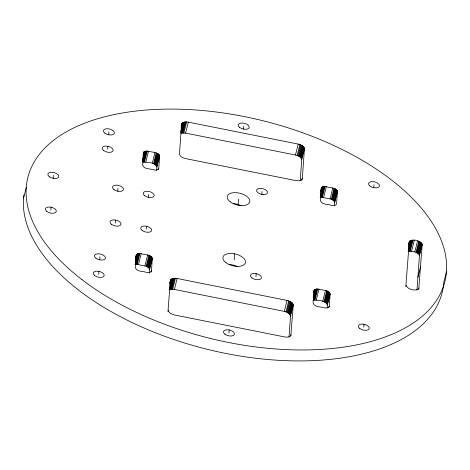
<?xml version="1.0" encoding="UTF-8"?>
<svg xmlns="http://www.w3.org/2000/svg" width="470" height="470" viewBox="0 0 470 470"><rect width="100%" height="100%" fill="white"/><g stroke="black" fill="none" stroke-linecap="round" stroke-linejoin="round"><path stroke-width="0.7" d="M50.848 210.125L51.06 207.17M53.128 178.336L53.339 175.38M98.724 274.298L98.935 271.343M99.758 259.881L99.969 256.925M107.671 149.219L107.883 146.27M108.705 134.802L108.917 131.847M115.508 223.027L115.72 220.072M117.782 191.237L117.994 188.282M143.479 152.844L142.61 165.005C143.785 169.523 150.541 168.566 153.743 169.87C155.411 170.146 158.231 170.328 158.778 168.231L159.647 156.069L158.754 154.283L154.983 152.497L146.646 151.035L143.92 151.922L143.138 154.213M146.217 229.154L146.429 226.199M148.496 197.365L148.708 194.41M149.325 273.094L149.583 269.516L152.315 258.559C151.14 254.041 144.384 254.999 141.182 253.7C139.514 253.418 136.694 253.236 136.147 255.333L135.278 267.495C136.453 272.012 143.209 271.055 146.405 272.359C148.079 272.641 150.899 272.817 151.446 270.72L152.315 258.559M156.657 170.598L156.915 167.02L159.647 156.069M167.954 311.575L170.404 280.672C171.133 277.876 174.893 278.117 177.12 278.487L287.035 300.424C289.514 301.035 292.933 302.234 293.251 305.189L290.801 336.085M181.59 124.327L179.475 153.86C179.799 156.816 183.218 158.014 185.697 158.625L295.612 180.556C297.839 180.932 301.599 181.173 302.328 178.377L304.437 148.843C304.119 145.888 300.7 144.69 298.221 144.079L188.305 122.141C185.55 121.454 181.167 121.947 181.25 125.696M228.972 332.883L229.184 329.928M234.189 259.922L234.624 253.841M238.108 205.202L238.543 199.121M243.548 129.115L243.76 126.16M255.95 276.601L256.162 273.646M261.831 194.421L262.043 191.478M289.026 337.031L290.525 316.14L293.251 305.189M300.213 180.686L301.705 159.794L304.437 148.843M327.185 307.856L327.39 304.995L330.122 294.044C328.947 289.526 322.191 290.483 318.989 289.179C317.321 288.897 314.501 288.721 313.954 290.818L313.085 302.98C314.254 307.498 321.016 306.54 324.212 307.838C325.886 308.12 328.706 308.302 329.247 306.205L330.122 294.044M334.517 205.367L334.722 202.505L337.454 191.549C336.279 187.031 329.523 187.988 326.321 186.69C324.653 186.408 321.832 186.226 321.286 188.323L320.417 200.484C321.586 205.002 328.348 204.045 331.544 205.349C333.218 205.631 336.038 205.807 336.585 203.71L337.454 191.549M363.815 327.196L364.027 324.241M373.797 187.7L374.008 184.751M405.81 286.8L409.258 242.003C411.655 238.137 420.873 240.44 422.189 244.582L418.741 289.379M416.972 290.278L419.457 255.533L422.189 244.582M23.5 198.546L26.232 187.589M143.186 154.254L143.697 152.204M143.068 155.341L143.92 151.922M143.197 155.776L144.225 151.669M142.721 158.989L144.596 151.458M142.645 160.869L145.036 151.281M145.524 151.152L142.798 162.109C147.392 162.35 154.883 162.038 156.915 167.02M143.338 162.027L146.07 151.07M143.914 161.986L146.646 151.035M144.525 161.997L147.257 151.046M145.788 162.162L148.514 151.205M152.251 163.448L154.983 152.497M153.502 163.789L156.234 152.832M154.095 164.018L156.821 153.061M154.654 164.283L157.38 153.326M155.165 164.576L157.897 153.625M155.629 164.9L158.355 153.943M156.028 165.234L158.754 154.283M156.357 165.593L159.089 154.636M156.616 165.951L159.348 155M156.798 166.315L159.53 155.364M135.677 257.431L136.365 254.693M135.566 258.518L136.588 254.411M135.525 259.64L136.893 254.164M135.56 260.797L137.263 253.947M158.437 169.6L158.778 168.231M135.143 264.046L137.704 253.776M134.972 264.728L135.466 264.598L138.192 253.647M135.466 264.598L136.006 264.516L138.738 253.565M136.006 264.516L136.582 264.481L139.314 253.524M136.582 264.481L137.193 264.487L139.925 253.536M137.193 264.487L138.456 264.651L141.182 253.7M138.456 264.651L144.919 265.944L147.65 254.987M149.583 269.516L148.696 267.73L146.17 266.279L148.902 255.328M181.191 126.213L181.872 123.475M181.156 127.206L182.178 123.099M181.214 128.239L182.583 122.764M146.763 266.508L149.489 255.557M180.686 132.064L183.077 122.482M147.321 266.772L150.048 255.821M183.658 122.247L180.927 133.204L185.574 133.098L295.489 155.03C297.968 155.641 301.387 156.845 301.705 159.794M147.833 267.072L150.564 256.115M181.584 133.028L184.316 122.077M148.297 267.389L151.023 256.438M148.696 267.73L151.422 256.773M182.307 132.916L185.039 121.965M149.025 268.082L151.757 257.131M149.284 268.446L152.016 257.49M183.083 132.869L185.809 121.912M149.466 268.805L152.198 257.854M183.893 132.881L186.625 121.93M185.574 133.098L188.305 122.141M151.105 272.089L151.446 270.72M169.893 282.728L170.404 280.672M169.834 283.24L170.692 279.815M169.97 283.551L170.992 279.438M169.858 285.267L171.397 279.11M169.505 288.41L171.891 278.822M169.165 289.779L169.746 289.549L172.472 278.593M169.746 289.549L170.399 289.373L173.13 278.422M170.399 289.373L171.121 289.262L173.853 278.311M171.121 289.262L171.897 289.214L174.629 278.258M171.897 289.214L172.707 289.226L175.439 278.275M172.707 289.226L174.388 289.444L177.12 278.487M295.489 155.03L298.221 144.079M297.158 155.482L299.884 144.531M297.945 155.787L300.677 144.836M298.691 156.14L301.423 145.189M299.372 156.534L302.104 145.583M299.989 156.962L302.721 146.006M300.524 157.415L303.256 146.464M300.964 157.885L303.696 146.934M301.311 158.367L304.043 147.416M301.552 158.854L304.284 147.897M301.811 180.427L302.328 178.377M174.388 289.444L284.303 311.375L287.035 300.424M290.525 316.14L289.338 313.76L285.971 311.827L288.703 300.876M286.759 312.133L289.491 301.182M287.505 312.485L290.237 301.534M288.192 312.879L290.918 301.928M288.803 313.308L291.535 302.351M289.338 313.76L292.07 302.803M289.779 314.23L292.51 303.279M320.816 190.421L321.504 187.683M320.704 191.507L321.727 187.401M290.125 314.712L292.857 303.761M320.834 191.942L322.032 187.154M290.366 315.2L293.098 304.243M320.699 193.787L322.402 186.937M320.281 197.036L322.837 186.766M320.111 197.717L320.599 197.588L323.331 186.637M320.599 197.588L321.145 197.506L323.871 186.555M321.145 197.506L321.721 197.471L324.453 186.514M321.721 197.471L322.332 197.476L325.064 186.525M322.332 197.476L323.595 197.641L326.321 186.69M323.595 197.641L330.058 198.933L332.789 187.976M334.722 202.505L333.829 200.719L331.309 199.268L334.035 188.317M331.896 199.497L334.628 188.546M332.454 199.762L335.186 188.811M332.971 200.061L335.703 189.105M333.43 200.379L336.162 189.422M333.829 200.719L336.561 189.763M334.164 201.072L336.896 190.121M334.423 201.436L337.154 190.479M334.605 201.795L337.337 190.844M313.654 292.228L314.171 290.178M313.713 292.634L314.395 289.896M313.331 295.119L314.7 289.643M313.196 296.964L315.07 289.432M313.29 298.156L315.505 289.256M315.999 289.126L313.267 300.083C317.867 300.324 325.357 300.013 327.39 304.995M313.813 300.001L316.539 289.044M314.389 299.96L317.121 289.009M315 299.972L317.732 289.015M316.257 300.13L318.989 289.179M322.726 301.423L325.457 290.472M323.977 301.764L326.703 290.807M324.564 301.993L327.296 291.036M325.123 302.257L327.854 291.3M325.639 302.551L328.371 291.6M326.098 302.868L328.83 291.917M326.497 303.209L329.229 292.258M326.832 303.561L329.564 292.61M327.091 303.926L329.822 292.975M327.273 304.29L330.005 293.333M328.906 307.574L329.247 306.205M408.747 244.053L409.258 242.003M408.618 244.782L409.476 241.357M408.677 245.187L409.699 241.075M408.636 246.304L410.005 240.828M408.671 247.461L410.375 240.617M408.254 250.71L410.809 240.44M408.078 251.397L408.571 251.268L411.303 240.311M408.571 251.268L409.112 251.18L411.843 240.229M409.112 251.18L409.693 251.145L412.425 240.188M409.693 251.145L410.304 251.156L413.036 240.199M410.304 251.156L411.561 251.315L414.293 240.364M411.561 251.315L414.798 251.961L417.53 241.01M419.457 255.533L418.57 253.747L416.044 252.302L418.776 241.345M416.637 252.531L419.369 241.574M417.196 252.795L419.927 241.839M417.713 253.089L420.439 242.132M418.171 253.406L420.903 242.455M418.57 253.747L421.302 242.796M418.905 254.1L421.637 243.149M419.164 254.464L421.896 243.507M419.34 254.828L422.072 243.871M417.906 277.247L420.638 266.296M446.5 271.454L443.768 282.411A214.919 111.978 14 0 1 222.145 352.694A214.919 111.978 14 0 1 23.876 194.897M291.142 334.716C290.413 337.513 286.653 337.278 284.426 336.902L174.511 314.971C172.032 314.36 168.613 313.155 168.295 310.206M419.081 288.01C416.684 291.87 407.472 289.567 406.151 285.431M330.058 198.933L331.309 199.268M414.798 251.961L416.044 252.302M144.919 265.944L146.17 266.279M284.303 311.375L285.971 311.827M228.949 264.422A11.574 6.028 14 0 1 237.491 266.743M233.302 203.622A11.574 6.028 14 0 1 241.204 205.625M263.071 194.604L261.637 194.392A5.622 2.926 14 0 1 257.237 189.163A5.622 2.926 14 0 1 266.502 190.526A5.622 2.926 14 0 1 263.071 194.604M225.882 262.624A11.574 6.028 14 0 0 245.005 263.676A11.574 6.028 14 0 0 231.681 253.465A11.574 6.028 14 0 0 225.882 262.624M230.23 201.824A11.574 6.028 14 0 0 249.359 202.876A11.574 6.028 14 0 0 236.034 192.665A11.574 6.028 14 0 0 230.23 201.824M46.818 211.435A5.622 2.926 14 0 0 56.106 211.947A5.622 2.926 14 0 0 49.632 206.988A5.622 2.926 14 0 0 46.818 211.435M111.472 224.337A5.622 2.926 14 0 0 120.761 224.848A5.622 2.926 14 0 0 114.292 219.889A5.622 2.926 14 0 0 111.472 224.337M49.303 176.691A5.622 2.926 14 0 0 58.591 177.202A5.622 2.926 14 0 0 52.117 172.243A5.622 2.926 14 0 0 49.303 176.691M113.957 189.592A5.622 2.926 14 0 0 123.246 190.103A5.622 2.926 14 0 0 116.777 185.145A5.622 2.926 14 0 0 113.957 189.592M224.936 334.199A5.622 2.926 14 0 0 234.225 334.711A5.622 2.926 14 0 0 227.75 329.746A5.622 2.926 14 0 0 224.936 334.199M359.779 328.507A5.622 2.926 14 0 0 369.073 329.018A5.622 2.926 14 0 0 362.599 324.059A5.622 2.926 14 0 0 359.779 328.507M239.724 127.476A5.622 2.926 14 0 0 249.012 127.987A5.622 2.926 14 0 0 242.543 123.028A5.622 2.926 14 0 0 239.724 127.476M251.914 277.911A5.622 2.926 14 0 0 261.203 278.422A5.622 2.926 14 0 0 254.734 273.464A5.622 2.926 14 0 0 251.914 277.911M369.972 186.061A5.622 2.926 14 0 0 379.261 186.572A5.622 2.926 14 0 0 372.786 181.614A5.622 2.926 14 0 0 369.972 186.061M142.187 230.464A5.622 2.926 14 0 0 151.475 230.976A5.622 2.926 14 0 0 145.001 226.017A5.622 2.926 14 0 0 142.187 230.464M104.881 133.163A5.622 2.926 14 0 0 114.169 133.674A5.622 2.926 14 0 0 107.695 128.715A5.622 2.926 14 0 0 104.881 133.163M94.687 275.608A5.622 2.926 14 0 0 103.976 276.119A5.622 2.926 14 0 0 97.507 271.161A5.622 2.926 14 0 0 94.687 275.608M82.068 279.715A214.919 111.978 14 0 0 437.247 299.255A214.919 111.978 14 0 0 189.78 109.604A214.919 111.978 14 0 0 82.068 279.715M144.672 195.726A5.622 2.926 14 0 0 153.96 196.237A5.622 2.926 14 0 0 147.486 191.272A5.622 2.926 14 0 0 144.672 195.726M103.635 150.535A5.622 2.926 14 0 0 112.923 151.046A5.622 2.926 14 0 0 106.455 146.082A5.622 2.926 14 0 0 103.635 150.535M95.933 258.236A5.622 2.926 14 0 0 105.221 258.747A5.622 2.926 14 0 0 98.747 253.788A5.622 2.926 14 0 0 95.933 258.236"/></g></svg>
